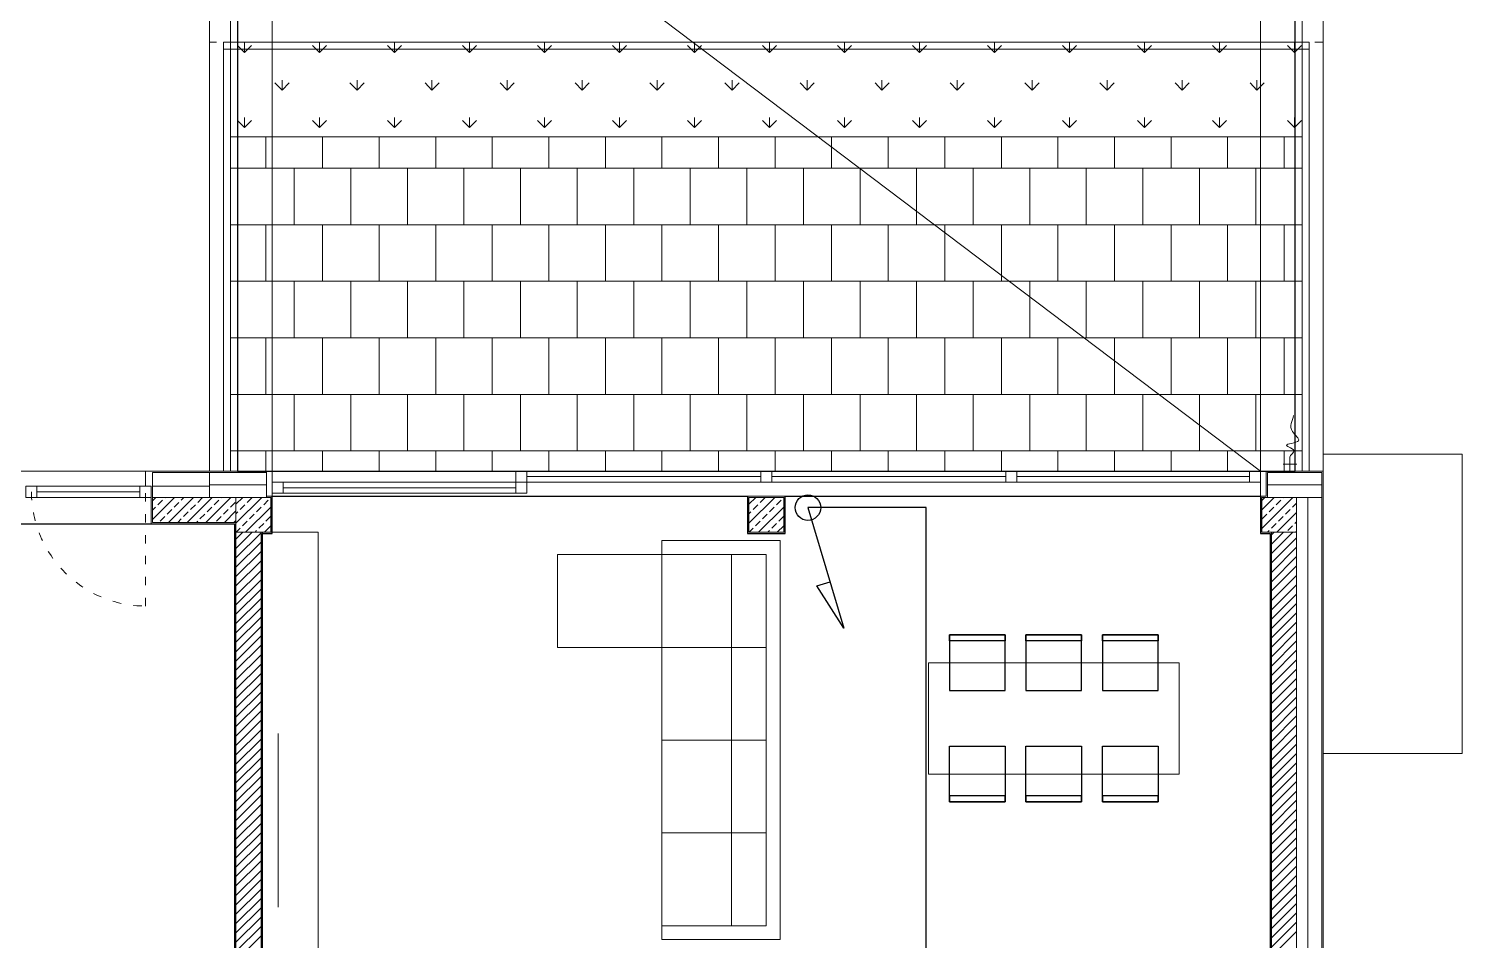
# Model space of a CAD drawing. Header units: millimetres. Extents: x 1780 to 154263, y -7240 to 17216.
# Drawn here: x 99375 to 100405, y 3969 to 4624 of the extents above; entities that cross this region are included whole.
import ezdxf
from ezdxf.enums import TextEntityAlignment as Align

# ---------------------------------------------------------------- set-up
doc = ezdxf.new("R2010")
doc.units = ezdxf.units.MM
doc.linetypes.add('ACAD_ISO03W100', pattern=[30, 12, -18])
for name, color, linetype, lineweight in [('2d_SX_aranżacja niedrukowana', 191, 'Continuous', 5), ('2d_SX_gruba przekroje', 90, 'Continuous', 20), ('2d_SX_instalacje szkic - woda', 140, 'Continuous', 5), ('2d_SX_oznaczenia', 40, 'Continuous', 0), ('2d_SX_stolarka okienna', 5, 'Continuous', 5), ('2d_SX_szraf', 251, 'Continuous', 0), ('2d_SX_warstwy', 181, 'Continuous', 9), ('2d_SX_widok', 10, 'Continuous', 9)]:
    doc.layers.add(name, color=color, linetype=linetype, lineweight=lineweight)
doc.layers.add('2d_SX_powierzchnia', color=251, linetype='Continuous', plot=False)
doc.layers.add('2d_SX_PZT_50% pow biol czynna', color=7, linetype='Continuous', lineweight=9, true_color=0x328217)
doc.layers.add('2d_SX_rewizja 18 września', color=210, linetype='Continuous')
doc.layers.add('60 instalacje elektryka', color=10, linetype='Continuous')
doc.styles.add('superhelix light', font='')
doc.styles.get('superhelix light').set_extended_font_data('Bahnschrift Light')
doc.linetypes.add('ZIGZAG', pattern='A,0.00254,-5.08,[131,ltypeshp.shx,S=5.08,R=0,X=-5.08,Y=0],-10.16,[131,ltypeshp.shx,S=5.08,R=180,X=5.08,Y=0],-5.08', length=20.32254)

# ---------------------------------------------------------------- blocks, each defined once
blk = doc.blocks.new('PDKLD 1 A')
at = {"color": 8}
for points in [[(78181.5, -13603.7), (78181.5, -13643.7), (78221.5, -13643.7), (78221.5, -13603.7)], [(78221.5, -13603.7), (78221.5, -13608.1), (78181.5, -13608.1), (78181.5, -13603.7), (78181.5, -13603.7)], [(78236.5, -13603.7), (78236.5, -13643.7), (78276.5, -13643.7), (78276.5, -13603.7)], [(78276.5, -13603.7), (78276.5, -13608.1), (78236.5, -13608.1), (78236.5, -13603.7), (78236.5, -13603.7)], [(78291.5, -13603.7), (78291.5, -13643.7), (78331.5, -13643.7), (78331.5, -13603.7)], [(78331.5, -13603.7), (78331.5, -13608.1), (78291.5, -13608.1), (78291.5, -13603.7), (78291.5, -13603.7)], [(78181.5, -13723.7), (78181.5, -13683.7), (78221.5, -13683.7), (78221.5, -13723.7)], [(78236.5, -13723.7), (78236.5, -13683.7), (78276.5, -13683.7), (78276.5, -13723.7)], [(78291.5, -13723.7), (78291.5, -13683.7), (78331.5, -13683.7), (78331.5, -13723.7)], [(78221.5, -13723.7), (78221.5, -13719.3), (78181.5, -13719.3), (78181.5, -13723.7), (78181.5, -13723.7)], [(78276.5, -13723.7), (78276.5, -13719.3), (78236.5, -13719.3), (78236.5, -13723.7), (78236.5, -13723.7)], [(78331.5, -13723.7), (78331.5, -13719.3), (78291.5, -13719.3), (78291.5, -13723.7), (78291.5, -13723.7)]]:
    blk.add_lwpolyline(points, close=True, dxfattribs=at)
at = {"layer": '2d_SX_aranżacja niedrukowana', "color": 8}
for p, q in [((77688, -13939), (77688, -13530)), ((77688, -13530), (77728, -13530)), ((77728, -13530), (77728, -13939)), ((77975, -13822.7), (77975, -13536)), ((77975, -13536), (78060, -13536)), ((78060, -13536), (78060, -13822.7)), ((77900, -13612.7), (77900, -13546)), ((77900, -13546), (77975, -13546)), ((77975, -13546), (77975, -13612.7)), ((77975, -13546), (78025, -13546)), ((77975, -13679.4), (77975, -13546)), ((77975, -13546), (78050, -13546)), ((77975, -13812.7), (77975, -13546)), ((77975, -13546), (78050, -13546)), ((78025, -13546), (78025, -13812.7)), ((78050, -13546), (78050, -13679.4)), ((78050, -13546), (78050, -13812.7)), ((77975, -13612.7), (77900, -13612.7)), ((77975, -13679.4), (77975, -13612.7)), ((77975, -13612.7), (78050, -13612.7)), ((78050, -13612.7), (78050, -13679.4)), ((78346.5, -13623.7), (78166.5, -13623.7)), ((78166.5, -13623.7), (78166.5, -13703.7)), ((78346.5, -13703.7), (78346.5, -13623.7)), ((77699.3, -13674.5), (77699.3, -13799.4)), ((78050, -13679.4), (77975, -13679.4)), ((78050, -13679.4), (77975, -13679.4)), ((77975, -13746), (77975, -13679.4)), ((77975, -13679.4), (78050, -13679.4)), ((78050, -13679.4), (78050, -13746)), ((78166.5, -13703.7), (78346.5, -13703.7)), ((78050, -13746), (77975, -13746)), ((78050, -13812.7), (77975, -13812.7)), ((78060, -13822.7), (77975, -13822.7))]:
    blk.add_line(p, q, dxfattribs=at)
at = {"layer": '2d_SX_gruba przekroje', "color": 8}
for p, q in [((77608, -13486), (77604, -13486)), ((77604, -13486), (77604, -13497)), ((77691, -13486), (77608, -13486)), ((77691, -13504), (77691, -13486)), ((78450, -13486), (78409, -13486)), ((78409, -13486), (78409, -13504)), ((78450, -14277), (78450, -13486)), ((77604, -13497), (77608, -13497)), ((77608, -13497), (77608, -13524)), ((77691, -13504), (77695, -13504)), ((77695, -13504), (77695, -13531)), ((78063.5, -13504), (78036.5, -13504)), ((78036.5, -13504), (78036.5, -13531)), ((78063.5, -13531), (78063.5, -13504)), ((78409, -13504), (78405, -13504)), ((78405, -13504), (78405, -13531)), ((77608, -13524), (77668, -13524)), ((77668, -13524), (77668, -14277)), ((77695, -13531), (77688, -13531)), ((77688, -13531), (77688, -14220)), ((78036.5, -13531), (78063.5, -13531)), ((78405, -13531), (78412, -13531)), ((78412, -13531), (78412, -14239))]:
    blk.add_line(p, q, dxfattribs=at)
at = {"layer": '2d_SX_instalacje szkic - woda', "color": 8}
for p, q in [((78421.2, -13481), (78431.2, -13481)), ((78426.2, -13486), (78426.2, -13476))]:
    blk.add_line(p, q, dxfattribs=at)
at = {"layer": '2d_SX_instalacje szkic - woda', "color": 8, "start_tangent": (-0.020138, 0.999797), "end_tangent": (0.22984, 0.973228)}
blk.add_spline([(78426.2, -13476), (78429.2, -13471.6), (78423.7, -13467.6), (78432.4, -13464.3), (78427.9, -13457.7), (78428.8, -13446)], degree=3, dxfattribs=at)
at = {"layer": '2d_SX_powierzchnia', "color": 8}
for p, q in [((77670, -12900), (77670, -13486)), ((78430, -13486), (78430, -12900)), ((77670, -13486), (78430, -13486)), ((77695, -13531), (77695, -13504)), ((77695, -13504), (78036.5, -13504)), ((78036.5, -13504), (78036.5, -13531)), ((78063.5, -13531), (78063.5, -13504)), ((78063.5, -13504), (78405, -13504)), ((78405, -13504), (78405, -13531)), ((77143, -13524), (77668, -13524)), ((77668, -13524), (77668, -13889)), ((77688, -14219), (77688, -13531)), ((77688, -13531), (77695, -13531)), ((78036.5, -13531), (78063.5, -13531)), ((78405, -13531), (78412, -13531)), ((78412, -13531), (78412, -13875))]:
    blk.add_line(p, q, dxfattribs=at)
at = {"layer": '2d_SX_PZT_50% pow biol czynna', "color": 8}
for p, q in [((77665, -12895), (77665, -13246)), ((78435, -13246), (78435, -12895)), ((77665, -13246), (78435, -13246))]:
    blk.add_line(p, q, dxfattribs=at)
at = {"layer": '2d_SX_stolarka okienna', "color": 8}
for p, q in [((77691, -13504), (77691, -13486)), ((77691, -13486), (77695, -13486)), ((77691, -13486), (78409, -13486)), ((77691, -13504), (77691, -13486)), ((77695, -13486), (77695, -13504)), ((77878, -13486), (77870, -13486)), ((77870, -13486), (77870, -13494)), ((77878, -13494), (77878, -13486)), ((78046, -13486), (77878, -13486)), ((77878, -13486), (77878, -13494)), ((78046, -13490), (77878, -13490)), ((78046, -13494), (78046, -13486)), ((78046, -13486), (78054, -13486)), ((78046, -13494), (78046, -13486)), ((78054, -13486), (78046, -13486)), ((78046, -13486), (78046, -13494)), ((78054, -13486), (78054, -13494)), ((78054, -13494), (78054, -13486)), ((78054, -13494), (78054, -13486)), ((78054, -13486), (78222, -13486)), ((78054, -13490), (78222, -13490)), ((78230, -13486), (78222, -13486)), ((78222, -13486), (78222, -13494)), ((78222, -13494), (78222, -13486)), ((78222, -13486), (78230, -13486)), ((78222, -13486), (78222, -13494)), ((78230, -13494), (78230, -13486)), ((78230, -13494), (78230, -13486)), ((78230, -13486), (78397, -13486)), ((78230, -13486), (78230, -13494)), ((78230, -13490), (78397, -13490)), ((78397, -13494), (78397, -13486)), ((78397, -13486), (78405, -13486)), ((78397, -13486), (78397, -13494)), ((78405, -13486), (78405, -13504)), ((78409, -13486), (78405, -13486)), ((78405, -13486), (78405, -13494)), ((78409, -13504), (78409, -13486)), ((78409, -13486), (78409, -13504)), ((77703, -13494), (77695, -13494)), ((77695, -13494), (77695, -13502)), ((77695, -13502), (77703, -13502)), ((77695, -13502), (77695, -13502)), ((77703, -13502), (77703, -13494)), ((77870, -13494), (77703, -13494)), ((77703, -13494), (77703, -13502)), ((77870, -13498), (77703, -13498)), ((77703, -13502), (77870, -13502)), ((77870, -13502), (77870, -13494)), ((77870, -13494), (77878, -13494)), ((77870, -13502), (77870, -13494)), ((77870, -13494), (77878, -13494)), ((77870, -13494), (77870, -13494)), ((77878, -13502), (77870, -13502)), ((77878, -13494), (77878, -13502)), ((77878, -13494), (78046, -13494)), ((77878, -13502), (77878, -13502)), ((78054, -13494), (78046, -13494)), ((78046, -13494), (78054, -13494)), ((78046, -13494), (78046, -13494)), ((78054, -13494), (78054, -13494)), ((78222, -13494), (78054, -13494)), ((78222, -13494), (78230, -13494)), ((78222, -13494), (78222, -13494)), ((78230, -13494), (78222, -13494)), ((78397, -13494), (78230, -13494)), ((78230, -13494), (78230, -13494)), ((78405, -13494), (78397, -13494)), ((78405, -13494), (78405, -13494)), ((77695, -13504), (77691, -13504)), ((78409, -13504), (77691, -13504)), ((78405, -13504), (78409, -13504))]:
    blk.add_line(p, q, dxfattribs=at)
at = {"layer": '2d_SX_stolarka okienna', "color": 8, "linetype": 'ACAD_ISO03W100', "ltscale": 0.5}
blk.add_line((77604, -13583), (77604, -13501), dxfattribs=at)
at = {"layer": '2d_SX_stolarka okienna', "color": 8}
for points in [[(77518, -13505), (77526, -13505), (77526, -13497), (77518, -13497), (77518, -13505)], [(77600, -13505), (77600, -13497), (77526, -13497), (77526, -13505)], [(77608, -13505), (77600, -13505), (77600, -13497), (77608, -13497), (77608, -13505)]]:
    blk.add_lwpolyline(points, close=True, dxfattribs=at)
blk.add_lwpolyline([(77600, -13501), (77526, -13501)], dxfattribs=at)
at = {"layer": '2d_SX_stolarka okienna', "color": 8, "linetype": 'ACAD_ISO03W100', "ltscale": 0.5}
blk.add_arc((77604.2, -13500.9), 82.1, 180.0486, 269.8832, dxfattribs=at)
at = {"layer": '2d_SX_szraf', "color": 8}
for p, q in [((77695, -12925), (77695, -13486)), ((78405, -13486), (78405, -12925)), ((78405, -13486), (77795, -13025))]:
    blk.add_line(p, q, dxfattribs=at)
at = {"layer": '2d_SX_szraf', "color": 8, "linetype": 'Continuous'}
for p, q in [((77675.1, -13185.3), (77670.1, -13180.3)), ((77675.1, -13185.3), (77675.1, -13178.2)), ((77675.1, -13185.3), (77680.2, -13180.3)), ((77729, -13185.3), (77724, -13180.3)), ((77729, -13185.3), (77729, -13178.2)), ((77729, -13185.3), (77734.1, -13180.3)), ((77782.9, -13185.3), (77777.9, -13180.3)), ((77782.9, -13185.3), (77782.9, -13178.2)), ((77782.9, -13185.3), (77788, -13180.3)), ((77836.8, -13185.3), (77831.7, -13180.3)), ((77836.8, -13185.3), (77836.8, -13178.2)), ((77836.8, -13185.3), (77841.8, -13180.3)), ((77890.7, -13185.3), (77885.6, -13180.3)), ((77890.7, -13185.3), (77890.7, -13178.2)), ((77890.7, -13185.3), (77895.7, -13180.3)), ((77944.5, -13185.3), (77939.5, -13180.3)), ((77944.5, -13185.3), (77944.5, -13178.2)), ((77944.5, -13185.3), (77949.6, -13180.3)), ((77998.4, -13185.3), (77993.4, -13180.3)), ((77998.4, -13185.3), (77998.4, -13178.2)), ((77998.4, -13185.3), (78003.5, -13180.3)), ((78052.3, -13185.3), (78047.3, -13180.3)), ((78052.3, -13185.3), (78052.3, -13178.2)), ((78052.3, -13185.3), (78057.4, -13180.3)), ((78106.2, -13185.3), (78101.1, -13180.3)), ((78106.2, -13185.3), (78106.2, -13178.2)), ((78106.2, -13185.3), (78111.2, -13180.3)), ((78160.1, -13185.3), (78155, -13180.3)), ((78160.1, -13185.3), (78160.1, -13178.2)), ((78160.1, -13185.3), (78165.1, -13180.3)), ((78214, -13185.3), (78208.9, -13180.3)), ((78214, -13185.3), (78214, -13178.2)), ((78214, -13185.3), (78219, -13180.3)), ((78267.8, -13185.3), (78262.8, -13180.3)), ((78267.8, -13185.3), (78267.8, -13178.2)), ((78267.8, -13185.3), (78272.9, -13180.3)), ((78321.7, -13185.3), (78316.7, -13180.3)), ((78321.7, -13185.3), (78321.7, -13178.2)), ((78321.7, -13185.3), (78326.8, -13180.3)), ((78375.6, -13185.3), (78370.5, -13180.3)), ((78375.6, -13185.3), (78375.6, -13178.2)), ((78375.6, -13185.3), (78380.7, -13180.3)), ((78429.5, -13185.3), (78424.4, -13180.3)), ((78429.5, -13185.3), (78429.5, -13178.2)), ((78429.5, -13185.3), (78434.5, -13180.3)), ((77702.1, -13212.3), (77697, -13207.2)), ((77702.1, -13212.3), (77702.1, -13205.1)), ((77702.1, -13212.3), (77707.1, -13207.2)), ((77756, -13212.3), (77750.9, -13207.2)), ((77756, -13212.3), (77756, -13205.1)), ((77756, -13212.3), (77761, -13207.2)), ((77809.8, -13212.3), (77804.8, -13207.2)), ((77809.8, -13212.3), (77809.8, -13205.1)), ((77809.8, -13212.3), (77814.9, -13207.2)), ((77863.7, -13212.3), (77858.7, -13207.2)), ((77863.7, -13212.3), (77863.7, -13205.1)), ((77863.7, -13212.3), (77868.8, -13207.2)), ((77917.6, -13212.3), (77912.6, -13207.2)), ((77917.6, -13212.3), (77917.6, -13205.1)), ((77917.6, -13212.3), (77922.7, -13207.2)), ((77971.5, -13212.3), (77966.4, -13207.2)), ((77971.5, -13212.3), (77971.5, -13205.1)), ((77971.5, -13212.3), (77976.5, -13207.2)), ((78025.4, -13212.3), (78020.3, -13207.2)), ((78025.4, -13212.3), (78025.4, -13205.1)), ((78025.4, -13212.3), (78030.4, -13207.2)), ((78079.3, -13212.3), (78074.2, -13207.2)), ((78079.3, -13212.3), (78079.3, -13205.1)), ((78079.3, -13212.3), (78084.3, -13207.2)), ((78133.1, -13212.3), (78128.1, -13207.2)), ((78133.1, -13212.3), (78133.1, -13205.1)), ((78133.1, -13212.3), (78138.2, -13207.2)), ((78187, -13212.3), (78182, -13207.2)), ((78187, -13212.3), (78187, -13205.1)), ((78187, -13212.3), (78192.1, -13207.2)), ((78240.9, -13212.3), (78235.8, -13207.2)), ((78240.9, -13212.3), (78240.9, -13205.1)), ((78240.9, -13212.3), (78245.9, -13207.2)), ((78294.8, -13212.3), (78289.7, -13207.2)), ((78294.8, -13212.3), (78294.8, -13205.1)), ((78294.8, -13212.3), (78299.8, -13207.2)), ((78348.7, -13212.3), (78343.6, -13207.2)), ((78348.7, -13212.3), (78348.7, -13205.1)), ((78348.7, -13212.3), (78353.7, -13207.2)), ((78402.5, -13212.3), (78397.5, -13207.2)), ((78402.5, -13212.3), (78402.5, -13205.1)), ((78402.5, -13212.3), (78407.6, -13207.2)), ((77675.1, -13239.2), (77670.1, -13234.2)), ((77675.1, -13239.2), (77675.1, -13232.1)), ((77675.1, -13239.2), (77680.2, -13234.2)), ((77729, -13239.2), (77724, -13234.2)), ((77729, -13239.2), (77729, -13232.1)), ((77729, -13239.2), (77734.1, -13234.2)), ((77782.9, -13239.2), (77777.9, -13234.2)), ((77782.9, -13239.2), (77782.9, -13232.1)), ((77782.9, -13239.2), (77788, -13234.2)), ((77836.8, -13239.2), (77831.7, -13234.2)), ((77836.8, -13239.2), (77836.8, -13232.1)), ((77836.8, -13239.2), (77841.8, -13234.2)), ((77890.7, -13239.2), (77885.6, -13234.2)), ((77890.7, -13239.2), (77890.7, -13232.1)), ((77890.7, -13239.2), (77895.7, -13234.2)), ((77944.5, -13239.2), (77939.5, -13234.2)), ((77944.5, -13239.2), (77944.5, -13232.1)), ((77944.5, -13239.2), (77949.6, -13234.2)), ((77998.4, -13239.2), (77993.4, -13234.2)), ((77998.4, -13239.2), (77998.4, -13232.1)), ((77998.4, -13239.2), (78003.5, -13234.2)), ((78052.3, -13239.2), (78047.3, -13234.2)), ((78052.3, -13239.2), (78052.3, -13232.1)), ((78052.3, -13239.2), (78057.4, -13234.2)), ((78106.2, -13239.2), (78101.1, -13234.2)), ((78106.2, -13239.2), (78106.2, -13232.1)), ((78106.2, -13239.2), (78111.2, -13234.2)), ((78160.1, -13239.2), (78155, -13234.2)), ((78160.1, -13239.2), (78160.1, -13232.1)), ((78160.1, -13239.2), (78165.1, -13234.2)), ((78214, -13239.2), (78208.9, -13234.2)), ((78214, -13239.2), (78214, -13232.1)), ((78214, -13239.2), (78219, -13234.2)), ((78267.8, -13239.2), (78262.8, -13234.2)), ((78267.8, -13239.2), (78267.8, -13232.1)), ((78267.8, -13239.2), (78272.9, -13234.2)), ((78321.7, -13239.2), (78316.7, -13234.2)), ((78321.7, -13239.2), (78321.7, -13232.1)), ((78321.7, -13239.2), (78326.8, -13234.2)), ((78375.6, -13239.2), (78370.5, -13234.2)), ((78375.6, -13239.2), (78375.6, -13232.1)), ((78375.6, -13239.2), (78380.7, -13234.2)), ((78429.5, -13239.2), (78424.4, -13234.2)), ((78429.5, -13239.2), (78429.5, -13232.1)), ((78429.5, -13239.2), (78434.5, -13234.2)), ((77690.5, -13268.4), (77690.5, -13246)), ((77731.2, -13268.4), (77731.2, -13246)), ((77771.8, -13268.4), (77771.8, -13246)), ((77812.5, -13268.4), (77812.5, -13246)), ((77853.1, -13268.4), (77853.1, -13246)), ((77893.7, -13268.4), (77893.7, -13246)), ((77934.4, -13268.4), (77934.4, -13246)), ((77975, -13268.4), (77975, -13246)), ((78015.7, -13268.4), (78015.7, -13246)), ((78056.3, -13268.4), (78056.3, -13246)), ((78096.9, -13268.4), (78096.9, -13246)), ((78137.6, -13268.4), (78137.6, -13246)), ((78178.2, -13268.4), (78178.2, -13246)), ((78218.9, -13268.4), (78218.9, -13246)), ((78259.5, -13268.4), (78259.5, -13246)), ((78300.1, -13268.4), (78300.1, -13246)), ((78340.8, -13268.4), (78340.8, -13246)), ((78381.4, -13268.4), (78381.4, -13246)), ((78422.1, -13268.4), (78422.1, -13246)), ((77665, -13268.4), (78435, -13268.4)), ((77670.2, -13309.1), (77670.2, -13268.4)), ((77710.9, -13309.1), (77710.9, -13268.4)), ((77751.5, -13309.1), (77751.5, -13268.4)), ((77792.1, -13309.1), (77792.1, -13268.4)), ((77832.8, -13309.1), (77832.8, -13268.4)), ((77873.4, -13309.1), (77873.4, -13268.4)), ((77914.1, -13309.1), (77914.1, -13268.4)), ((77954.7, -13309.1), (77954.7, -13268.4)), ((77995.3, -13309.1), (77995.3, -13268.4)), ((78036, -13309.1), (78036, -13268.4)), ((78076.6, -13309.1), (78076.6, -13268.4)), ((78117.3, -13309.1), (78117.3, -13268.4)), ((78157.9, -13309.1), (78157.9, -13268.4)), ((78198.5, -13309.1), (78198.5, -13268.4)), ((78239.2, -13309.1), (78239.2, -13268.4)), ((78279.8, -13309.1), (78279.8, -13268.4)), ((78320.5, -13309.1), (78320.5, -13268.4)), ((78361.1, -13309.1), (78361.1, -13268.4)), ((78401.7, -13309.1), (78401.7, -13268.4)), ((77665, -13309.1), (78435, -13309.1)), ((77690.5, -13349.7), (77690.5, -13309.1)), ((77731.2, -13349.7), (77731.2, -13309.1)), ((77771.8, -13349.7), (77771.8, -13309.1)), ((77812.5, -13349.7), (77812.5, -13309.1)), ((77853.1, -13349.7), (77853.1, -13309.1)), ((77893.7, -13349.7), (77893.7, -13309.1)), ((77934.4, -13349.7), (77934.4, -13309.1)), ((77975, -13349.7), (77975, -13309.1)), ((78015.7, -13349.7), (78015.7, -13309.1)), ((78056.3, -13349.7), (78056.3, -13309.1)), ((78096.9, -13349.7), (78096.9, -13309.1)), ((78137.6, -13349.7), (78137.6, -13309.1)), ((78178.2, -13349.7), (78178.2, -13309.1)), ((78218.9, -13349.7), (78218.9, -13309.1)), ((78259.5, -13349.7), (78259.5, -13309.1)), ((78300.1, -13349.7), (78300.1, -13309.1)), ((78340.8, -13349.7), (78340.8, -13309.1)), ((78381.4, -13349.7), (78381.4, -13309.1)), ((78422.1, -13349.7), (78422.1, -13309.1)), ((77665, -13349.7), (78435, -13349.7)), ((77670.2, -13390.4), (77670.2, -13349.7)), ((77710.9, -13390.4), (77710.9, -13349.7)), ((77751.5, -13390.4), (77751.5, -13349.7)), ((77792.1, -13390.4), (77792.1, -13349.7)), ((77832.8, -13390.4), (77832.8, -13349.7)), ((77873.4, -13390.4), (77873.4, -13349.7)), ((77914.1, -13390.4), (77914.1, -13349.7)), ((77954.7, -13390.4), (77954.7, -13349.7)), ((77995.3, -13390.4), (77995.3, -13349.7)), ((78036, -13390.4), (78036, -13349.7)), ((78076.6, -13390.4), (78076.6, -13349.7)), ((78117.3, -13390.4), (78117.3, -13349.7)), ((78157.9, -13390.4), (78157.9, -13349.7)), ((78198.5, -13390.4), (78198.5, -13349.7)), ((78239.2, -13390.4), (78239.2, -13349.7)), ((78279.8, -13390.4), (78279.8, -13349.7)), ((78320.5, -13390.4), (78320.5, -13349.7)), ((78361.1, -13390.4), (78361.1, -13349.7)), ((78401.7, -13390.4), (78401.7, -13349.7)), ((77665, -13390.4), (78435, -13390.4)), ((77690.5, -13431), (77690.5, -13390.4)), ((77731.2, -13431), (77731.2, -13390.4)), ((77771.8, -13431), (77771.8, -13390.4)), ((77812.5, -13431), (77812.5, -13390.4)), ((77853.1, -13431), (77853.1, -13390.4)), ((77893.7, -13431), (77893.7, -13390.4)), ((77934.4, -13431), (77934.4, -13390.4)), ((77975, -13431), (77975, -13390.4)), ((78015.7, -13431), (78015.7, -13390.4)), ((78056.3, -13431), (78056.3, -13390.4)), ((78096.9, -13431), (78096.9, -13390.4)), ((78137.6, -13431), (78137.6, -13390.4)), ((78178.2, -13431), (78178.2, -13390.4)), ((78218.9, -13431), (78218.9, -13390.4)), ((78259.5, -13431), (78259.5, -13390.4)), ((78300.1, -13431), (78300.1, -13390.4)), ((78340.8, -13431), (78340.8, -13390.4)), ((78381.4, -13431), (78381.4, -13390.4)), ((78422.1, -13431), (78422.1, -13390.4)), ((77665, -13431), (78435, -13431)), ((77670.2, -13471.6), (77670.2, -13431)), ((77710.9, -13471.6), (77710.9, -13431)), ((77751.5, -13471.6), (77751.5, -13431)), ((77792.1, -13471.6), (77792.1, -13431)), ((77832.8, -13471.6), (77832.8, -13431)), ((77873.4, -13471.6), (77873.4, -13431)), ((77914.1, -13471.6), (77914.1, -13431)), ((77954.7, -13471.6), (77954.7, -13431)), ((77995.3, -13471.6), (77995.3, -13431)), ((78036, -13471.6), (78036, -13431)), ((78076.6, -13471.6), (78076.6, -13431)), ((78117.3, -13471.6), (78117.3, -13431)), ((78157.9, -13471.6), (78157.9, -13431)), ((78198.5, -13471.6), (78198.5, -13431)), ((78239.2, -13471.6), (78239.2, -13431)), ((78279.8, -13471.6), (78279.8, -13431)), ((78320.5, -13471.6), (78320.5, -13431)), ((78361.1, -13471.6), (78361.1, -13431)), ((78401.7, -13471.6), (78401.7, -13431)), ((77665, -13471.6), (78435, -13471.6)), ((77690.5, -13486), (77690.5, -13471.6)), ((77731.2, -13486), (77731.2, -13471.6)), ((77771.8, -13486), (77771.8, -13471.6)), ((77812.5, -13486), (77812.5, -13471.6)), ((77853.1, -13486), (77853.1, -13471.6)), ((77893.7, -13486), (77893.7, -13471.6)), ((77934.4, -13486), (77934.4, -13471.6)), ((77975, -13486), (77975, -13471.6)), ((78015.7, -13486), (78015.7, -13471.6)), ((78056.3, -13486), (78056.3, -13471.6)), ((78096.9, -13486), (78096.9, -13471.6)), ((78137.6, -13486), (78137.6, -13471.6)), ((78178.2, -13486), (78178.2, -13471.6)), ((78218.9, -13486), (78218.9, -13471.6)), ((78259.5, -13486), (78259.5, -13471.6)), ((78300.1, -13486), (78300.1, -13471.6)), ((78340.8, -13486), (78340.8, -13471.6)), ((78381.4, -13486), (78381.4, -13471.6)), ((78422.1, -13486), (78422.1, -13471.6)), ((77609, -13507.4), (77611.4, -13505)), ((77609, -13520.9), (77624.9, -13505)), ((77609, -13514.1), (77611.2, -13512)), ((77612.8, -13510.3), (77616.2, -13506.9)), ((77617.9, -13505.2), (77618.2, -13505)), ((77620.4, -13523), (77638.4, -13505)), ((77624.6, -13512), (77628, -13508.6)), ((77629.7, -13506.9), (77631.6, -13505)), ((77633.9, -13523), (77651.9, -13505)), ((77636.4, -13513.7), (77639.8, -13510.3)), ((77641.5, -13508.6), (77644.8, -13505.2)), ((77647.3, -13523), (77665.3, -13505)), ((77648.2, -13515.4), (77651.6, -13512)), ((77653.3, -13510.3), (77656.6, -13506.9)), ((77658.3, -13505.2), (77658.6, -13505)), ((77665, -13512), (77668.4, -13508.6)), ((77669, -13509.9), (77674, -13505)), ((77669, -13523.4), (77687.5, -13505)), ((77672, -13513.7), (77675.4, -13510.3)), ((77675.9, -13530), (77694, -13511.9)), ((77677.1, -13508.6), (77680.4, -13505.2)), ((77683.8, -13515.4), (77687.2, -13512)), ((77688.9, -13510.3), (77692.2, -13506.9)), ((77693.9, -13505.2), (77694, -13505.1)), ((78037.5, -13509.9), (78042.5, -13505)), ((78037.5, -13523.4), (78056, -13505)), ((78040.5, -13513.7), (78043.9, -13510.3)), ((78044.4, -13530), (78062.5, -13511.9)), ((78045.6, -13508.6), (78048.9, -13505.2)), ((78052.3, -13515.4), (78055.7, -13512)), ((78057.4, -13510.3), (78060.7, -13506.9)), ((78062.4, -13505.2), (78062.5, -13505.1)), ((78406, -13513.8), (78414.9, -13505)), ((78406, -13527.3), (78428.3, -13505)), ((78406, -13507.1), (78407.8, -13505.2)), ((78411.2, -13515.4), (78414.6, -13512)), ((78416.3, -13510.3), (78419.6, -13506.9)), ((78421.3, -13505.2), (78421.6, -13505)), ((78428, -13512), (78431, -13509)), ((77614.5, -13522.1), (77617.9, -13518.7)), ((77619.6, -13517), (77622.9, -13513.7)), ((77627.1, -13523), (77629.7, -13520.4)), ((77631.4, -13518.7), (77634.7, -13515.4)), ((77640.6, -13523), (77641.5, -13522.1)), ((77643.1, -13520.4), (77646.5, -13517)), ((77654.9, -13522.1), (77658.3, -13518.7)), ((77660, -13517), (77663.4, -13513.7)), ((77660.8, -13523), (77669, -13514.7)), ((77667.5, -13523), (77669, -13521.5)), ((77669, -13516.7), (77670.3, -13515.4)), ((77673.7, -13525.5), (77677.1, -13522.1)), ((77678.8, -13520.4), (77682.1, -13517)), ((77690.5, -13522.1), (77693.9, -13518.7)), ((78037.5, -13516.7), (78038.8, -13515.4)), ((78042.2, -13525.5), (78045.6, -13522.1)), ((78047.3, -13520.4), (78050.6, -13517)), ((78059, -13522.1), (78062.4, -13518.7)), ((78406.2, -13520.4), (78409.5, -13517)), ((78416.8, -13530), (78431, -13515.8)), ((78417.9, -13522.1), (78421.3, -13518.7)), ((78423, -13517), (78426.4, -13513.7)), ((78429.7, -13523.8), (78431, -13522.5)), ((77669, -13534.9), (77674, -13530)), ((77669, -13541.7), (77680.7, -13530)), ((77669, -13548.4), (77687, -13530.4)), ((77669.2, -13530), (77672, -13527.1)), ((77682.7, -13530), (77683.8, -13528.8)), ((77685.5, -13527.1), (77688.9, -13523.8)), ((77689.4, -13530), (77694, -13525.4)), ((78037.7, -13530), (78040.5, -13527.1)), ((78051.2, -13530), (78052.3, -13528.8)), ((78054, -13527.1), (78057.4, -13523.8)), ((78057.9, -13530), (78062.5, -13525.4)), ((78410.1, -13530), (78411.2, -13528.8)), ((78412.9, -13527.1), (78416.3, -13523.8)), ((78413, -13531.8), (78414.9, -13530)), ((78413, -13538.6), (78421.6, -13530)), ((78413, -13545.3), (78428.3, -13530)), ((78424.7, -13528.8), (78428, -13525.5)), ((78430.3, -13530), (78431, -13529.2)), ((77669, -13555.2), (77687, -13537.2)), ((78413, -13552), (78431, -13534)), ((78413, -13558.8), (78431, -13540.8)), ((77669, -13561.9), (77687, -13543.9)), ((77669, -13568.6), (77687, -13550.6)), ((78413, -13565.5), (78431, -13547.5)), ((77669, -13575.4), (77687, -13557.4)), ((77669, -13582.1), (77687, -13564.1)), ((78413, -13572.2), (78431, -13554.2)), ((78413, -13579), (78431, -13561)), ((77669, -13588.8), (77687, -13570.8)), ((78413, -13585.7), (78431, -13567.7)), ((78413, -13592.4), (78431, -13574.4)), ((77669, -13595.6), (77687, -13577.6)), ((77669, -13602.3), (77687, -13584.3)), ((78413, -13599.2), (78431, -13581.2)), ((77669, -13609), (77687, -13591)), ((78413, -13605.9), (78431, -13587.9)), ((78413, -13612.6), (78431, -13594.6)), ((77669, -13615.8), (77687, -13597.8)), ((77669, -13622.5), (77687, -13604.5)), ((78413, -13619.4), (78431, -13601.4)), ((77669, -13629.2), (77687, -13611.2)), ((78413, -13626.1), (78431, -13608.1)), ((78413, -13632.8), (78431, -13614.8)), ((77669, -13636), (77687, -13618)), ((77669, -13642.7), (77687, -13624.7)), ((78413, -13639.6), (78431, -13621.6)), ((77669, -13649.4), (77687, -13631.4)), ((78413, -13646.3), (78431, -13628.3)), ((78413, -13653.1), (78431, -13635.1)), ((77669, -13656.2), (77687, -13638.2)), ((77669, -13662.9), (77687, -13644.9)), ((78413, -13659.8), (78431, -13641.8)), ((77669, -13669.6), (77687, -13651.6)), ((78413, -13666.5), (78431, -13648.5)), ((78413, -13673.3), (78431, -13655.3)), ((77669, -13676.4), (77687, -13658.4)), ((77669, -13683.1), (77687, -13665.1)), ((78413, -13680), (78431, -13662)), ((77669, -13689.9), (77687, -13671.9)), ((78413, -13686.7), (78431, -13668.7)), ((78413, -13693.5), (78431, -13675.5)), ((77669, -13696.6), (77687, -13678.6)), ((77669, -13703.3), (77687, -13685.3)), ((78413, -13700.2), (78431, -13682.2)), ((77669, -13710.1), (77687, -13692.1)), ((78413, -13706.9), (78431, -13688.9)), ((78413, -13713.7), (78431, -13695.7)), ((77669, -13716.8), (77687, -13698.8)), ((77669, -13723.5), (77687, -13705.5)), ((78413, -13720.4), (78431, -13702.4)), ((77669, -13730.3), (77687, -13712.3)), ((78413, -13727.1), (78431, -13709.1)), ((78413, -13733.9), (78431, -13715.9)), ((77669, -13737), (77687, -13719)), ((77669, -13743.7), (77687, -13725.7)), ((78413, -13740.6), (78431, -13722.6)), ((77669, -13750.5), (77687, -13732.5)), ((77669, -13757.2), (77687, -13739.2)), ((78413, -13747.3), (78431, -13729.3)), ((78413, -13754.1), (78431, -13736.1)), ((77669, -13763.9), (77687, -13745.9)), ((78413, -13760.8), (78431, -13742.8)), ((78413, -13767.5), (78431, -13749.5)), ((77669, -13770.7), (77687, -13752.7)), ((77669, -13777.4), (77687, -13759.4)), ((78413, -13774.3), (78431, -13756.3)), ((77669, -13784.1), (77687, -13766.1)), ((78413, -13781), (78431, -13763)), ((78413, -13787.8), (78431, -13769.8)), ((77669, -13790.9), (77687, -13772.9)), ((77669, -13797.6), (77687, -13779.6)), ((78413, -13794.5), (78431, -13776.5)), ((77669, -13804.4), (77687, -13786.4)), ((78413, -13801.2), (78431, -13783.2)), ((78413, -13808), (78431, -13790)), ((77669, -13811.1), (77687, -13793.1)), ((77669, -13817.8), (77687, -13799.8)), ((78413, -13814.7), (78431, -13796.7)), ((77669, -13824.6), (77687, -13806.6)), ((78413, -13821.4), (78431, -13803.4)), ((78413, -13828.2), (78431, -13810.2)), ((77669, -13831.3), (77687, -13813.3)), ((77669, -13838), (77687, -13820)), ((78413, -13834.9), (78431, -13816.9))]:
    blk.add_line(p, q, dxfattribs=at)
at = {"layer": '2d_SX_szraf', "color": 8, "linetype": 'ZIGZAG'}
for p, q in [((77650, -13497), (77609, -13497)), ((77691, -13496), (77650, -13496)), ((78449, -13496), (78410, -13496)), ((78439, -14266), (78439, -13505))]:
    blk.add_line(p, q, dxfattribs=at)
at = {"layer": '2d_SX_warstwy', "color": 8}
for p, q in [((77609, -13505), (77609, -13487)), ((77609, -13487), (77650, -13487)), ((77650, -13487), (77650, -13505)), ((77650, -13505), (77650, -13487)), ((77650, -13487), (77691, -13487)), ((77691, -13487), (77691, -13505)), ((78447, -13487), (78410, -13487)), ((78410, -13487), (78410, -13505)), ((78449, -13487), (78447, -13487)), ((78449, -13505), (78449, -13487)), ((77669, -13505), (77609, -13505)), ((77609, -13505), (77609, -13523)), ((77650, -13505), (77609, -13505)), ((77691, -13505), (77650, -13505)), ((77669, -13523), (77669, -13505)), ((77669, -13505), (77694, -13505)), ((77669, -13530), (77669, -13505)), ((77694, -13505), (77694, -13530)), ((78062.5, -13505), (78037.5, -13505)), ((78037.5, -13505), (78037.5, -13530)), ((78062.5, -13530), (78062.5, -13505)), ((78431, -13505), (78406, -13505)), ((78406, -13505), (78406, -13530)), ((78410, -13505), (78449, -13505)), ((78431, -13530), (78431, -13505)), ((78447, -13505), (78431, -13505)), ((78449, -13505), (78447, -13505)), ((78447, -13505), (78447, -13505)), ((78449, -14276), (78449, -13505)), ((77609, -13523), (77669, -13523)), ((77694, -13530), (77669, -13530)), ((77669, -14270), (77669, -13530)), ((77669, -13530), (77687, -13530)), ((77687, -13530), (77687, -14240)), ((78037.5, -13530), (78062.5, -13530)), ((78406, -13530), (78431, -13530)), ((78431, -13530), (78413, -13530)), ((78413, -13530), (78413, -14240)), ((78431, -14258), (78431, -13530))]:
    blk.add_line(p, q, dxfattribs=at)
at = {"layer": '2d_SX_widok', "color": 8, "ltscale": 0.5}
for p, q in [((77650, -12880), (77650, -13486)), ((78450, -13486), (78450, -12880)), ((77665, -12895), (77665, -13246)), ((78435, -13246), (78435, -12895)), ((78440, -13183), (77660, -13183)), ((77660, -13183), (77660, -13486)), ((78440, -13486), (78440, -13183)), ((77665, -13246), (78435, -13246)), ((77665, -13486), (77665, -13246)), ((77665, -13246), (78435, -13246)), ((78435, -13246), (78435, -13486)), ((78450, -13474), (78550, -13474)), ((78550, -13474), (78550, -13689)), ((77608, -13486), (77203, -13486)), ((78435, -13486), (77665, -13486)), ((77608, -13524), (77608, -13497)), ((77203, -13524), (77608, -13524)), ((78550, -13689), (78450, -13689))]:
    blk.add_line(p, q, dxfattribs=at)
at = {"layer": '2d_SX_widok', "color": 8}
for p, q in [((77665, -12895), (77665, -13486)), ((78435, -13486), (78435, -12895)), ((78440, -13178), (77660, -13178)), ((77660, -13178), (77660, -13486)), ((78440, -13486), (78440, -13178))]:
    blk.add_line(p, q, dxfattribs=at)
at = {"layer": '2d_SX_widok', "color": 8, "linetype": 'ACAD_ISO03W100', "ltscale": 0.5}
for p, q in [((78450, -13178), (77650, -13178)), ((78450, -13178), (77650, -13178)), ((77650, -13178), (77650, -13486)), ((78450, -13178), (77650, -13178)), ((78450, -14277), (78450, -13178))]:
    blk.add_line(p, q, dxfattribs=at)
at = {"layer": '2d_SX_oznaczenia', "color": 8, "style": 'superhelix light', "text_generation_flag": 4}
for p in [(78013.7, -13848.8), (78242.4, -14015.6), (77387.3, -14164.7)]:
    blk.add_attdef('NUMER', text='', height=12, rotation=180, dxfattribs=at).set_placement(p, align=Align.MIDDLE_CENTER)

msp = doc.modelspace()

# ---------------------------------------------------------------- linework, layer by layer
at = {"layer": '60 instalacje elektryka', "lineweight": 30}
for points in [[(100048.2, 3551.1), (100048.2, 3655.7), (100020.2, 3655.7), (100020.2, 4279.8), (99935.3, 4279.8)], [(99935.3, 4279.8), (99961.1, 4193.2), (99941.6, 4223.6), (99951.2, 4226.4)]]:
    msp.add_lwpolyline(points, dxfattribs=at)
msp.add_circle((99935.3, 4279.8), 9.14, dxfattribs=at)

# ---------------------------------------------------------------- block references
at = {"layer": '2d_SX_rewizja 18 września'}
msp.add_blockref('PDKLD 1 A', (21855.4, 17792.1), dxfattribs=at)

doc.saveas('drawing.dxf')
